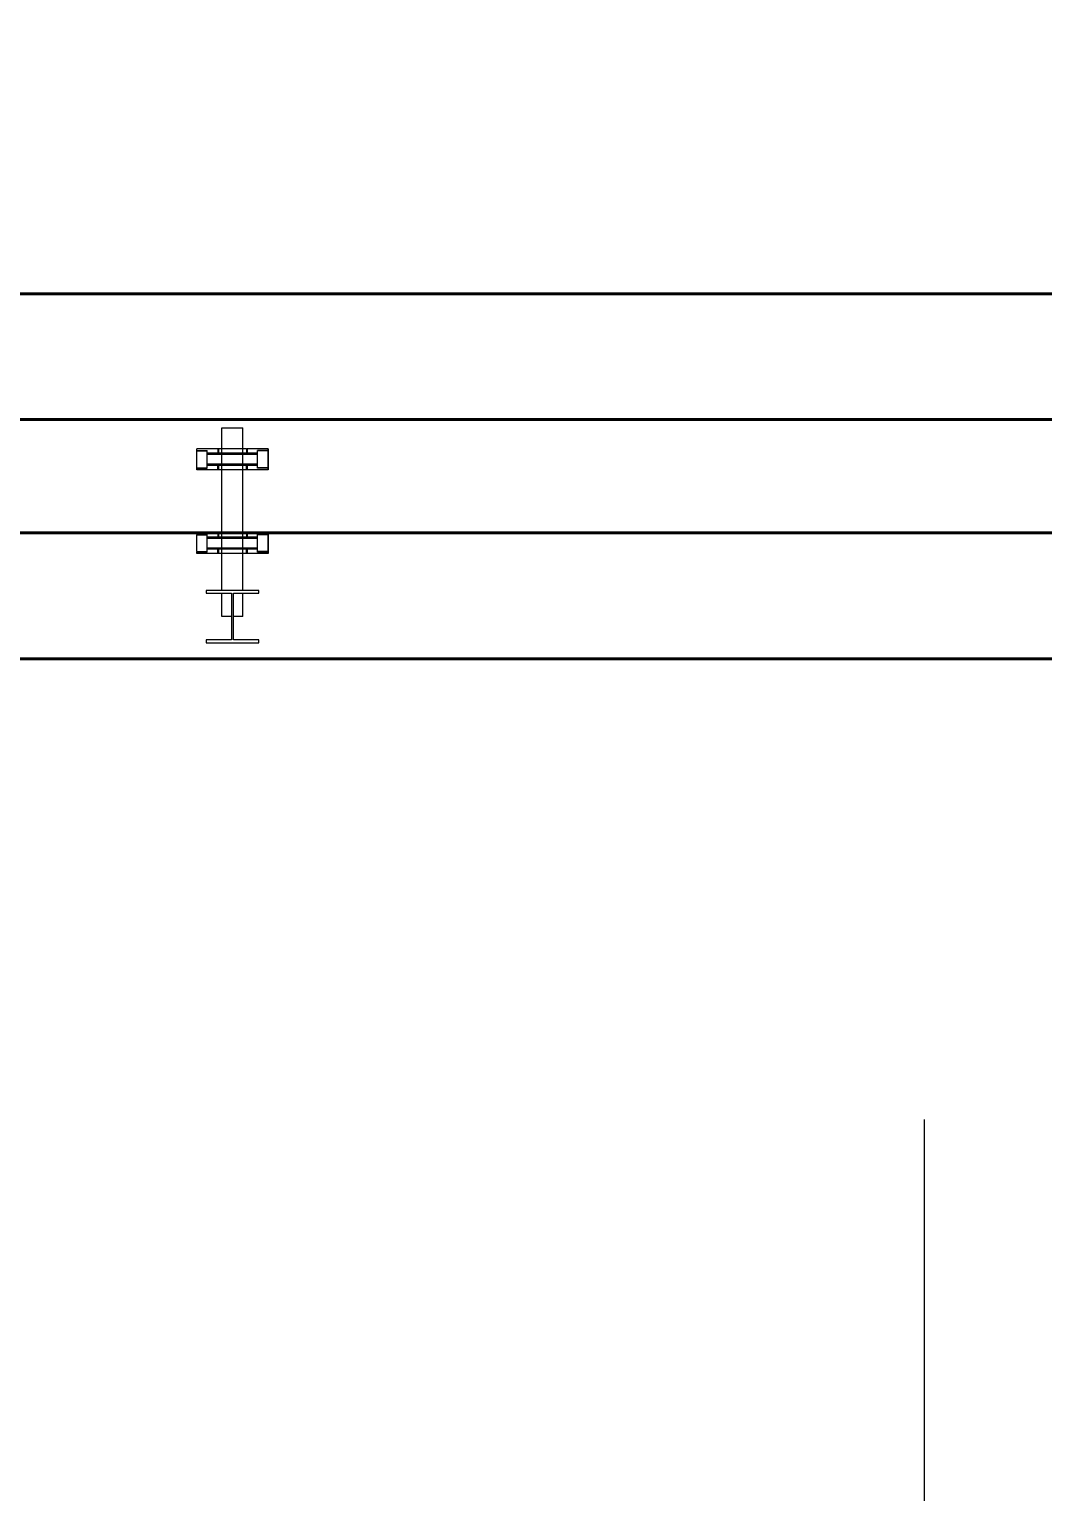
# Model space of a CAD drawing. Header units: millimetres. Extents: x -553547 to 230550, y -59438 to 214451.
# Drawn here: x 99646 to 104479, y 23805 to 30782 of the extents above; entities that cross this region are included whole.
import ezdxf
from ezdxf import colors
from ezdxf.entities.mleader import LeaderData, LeaderLine
from ezdxf.math import Vec2, Vec3

# ---------------------------------------------------------------- set-up
doc = ezdxf.new("R2010")
doc.units = ezdxf.units.MM
doc.linetypes.add('осевая', pattern=[50.8, 31.75, -6.35, 6.35, -6.35])
for name, color, linetype, lineweight in [('_Оси', 252, 'Continuous', 9), ('АР_Размеры', 7, 'Continuous', 20), ('Эл.проводка', 5, 'Continuous', 60)]:
    doc.layers.add(name, color=color, linetype=linetype, lineweight=lineweight)
doc.layers.add('АТ_Кабельный короб', color=7, linetype='Continuous', lineweight=50, true_color=0xff01ff)
doc.layers.add('ПЛАН-EMBED 1_DWG$0$DwgTemplate', color=7, linetype='Continuous')
doc.layers.add('ПЛАН-EMBED 1_DWG$0$Опоры', color=7, linetype='Continuous')
doc.styles.add('GOST type A', font='GOST2304A.ttf')
doc.linetypes.add('КАБЕЛЬ_В_КОРОБЕ', pattern='A,5,[130,ltypeshp.shx,S=1,R=0,X=0,Y=0],1.5,[130,ltypeshp.shx,S=1.5,R=90,X=0,Y=-1],0,[130,ltypeshp.shx,S=2.1,R=90,X=0,Y=1],1,[130,ltypeshp.shx,S=1,R=0,X=0.5,Y=0],5', length=12.5)

# ---------------------------------------------------------------- blocks, each defined once
blk = doc.blocks.new('АР')
at = {"color": 252}
ml = blk.add_multileader_mtext('Standard', dxfattribs=at)
ml.set_content('0,000', color=252, style='GOST type A')
ml.set_leader_properties(color=256)
ml.build(insert=Vec2(0, 0))
ml.multileader.update_dxf_attribs({"has_dogleg": 0, "has_text_frame": 1, "text_left_attachment_type": 7, "text_right_attachment_type": 6, "dogleg_length": 0, "arrow_head_size": 200})
ctx = ml.context
ctx.base_point, ctx.char_height, ctx.arrow_head_size, ctx.landing_gap_size, ctx.plane_origin = Vec3(649404.1, -245448.8), 250, 200, 50, Vec3(-514199.9, -248177.5)
ctx.left_attachment, ctx.right_attachment = 7, 6
notes = []
notes.append((ctx, [(0, (0, 0, 0), (0, 0), (1, 0), 1, [])]))
ctx.mtext.insert, ctx.mtext.flow_direction = Vec3(649454.1, -245161.3), 5
ml = blk.add_multileader_mtext('Standard', dxfattribs=at)
ml.set_content('0,000', color=252, style='GOST type A')
ml.set_leader_properties(color=256)
ml.build(insert=Vec2(0, 0))
ml.multileader.update_dxf_attribs({"has_dogleg": 0, "has_text_frame": 1, "text_left_attachment_type": 7, "text_right_attachment_type": 6, "dogleg_length": 0, "arrow_head_size": 200})
ctx = ml.context
ctx.base_point, ctx.char_height, ctx.arrow_head_size, ctx.landing_gap_size, ctx.plane_origin = Vec3(641715.8, -241787.5), 250, 200, 50, Vec3(-521888.2, -239063.6)
ctx.left_attachment, ctx.right_attachment = 7, 6
notes.append((ctx, [(0, (0, 0, 0), (0, 0), (1, 0), 1, [])]))
ctx.mtext.insert, ctx.mtext.flow_direction = Vec3(641765.8, -241500), 5
ml = blk.add_multileader_mtext('Standard', dxfattribs=at)
ml.set_content('-0,020', color=252, style='GOST type A')
ml.set_leader_properties(color=256)
ml.build(insert=Vec2(0, 0))
ml.multileader.update_dxf_attribs({"has_dogleg": 0, "has_text_frame": 1, "text_left_attachment_type": 7, "text_right_attachment_type": 6, "dogleg_length": 0, "arrow_head_size": 200})
ctx = ml.context
ctx.base_point, ctx.char_height, ctx.arrow_head_size, ctx.landing_gap_size, ctx.plane_origin = Vec3(677883.5, -235529.3), 250, 200, 50, Vec3(-485627.9, -231830.1)
ctx.left_attachment, ctx.right_attachment = 7, 6
notes.append((ctx, [(0, (0, 0, 0), (0, 0), (1, 0), 1, [])]))
ctx.mtext.insert, ctx.mtext.flow_direction = Vec3(677933.5, -235241.8), 5
ml = blk.add_multileader_mtext('Standard', dxfattribs=at)
ml.set_content('0,000', color=252, style='GOST type A')
ml.set_leader_properties(color=256)
ml.build(insert=Vec2(0, 0))
ml.multileader.update_dxf_attribs({"has_dogleg": 0, "has_text_frame": 1, "text_left_attachment_type": 7, "text_right_attachment_type": 6, "dogleg_length": 0, "arrow_head_size": 200})
ctx = ml.context
ctx.base_point, ctx.char_height, ctx.arrow_head_size, ctx.landing_gap_size, ctx.plane_origin = Vec3(656104.7, -253706.8), 250, 200, 50, Vec3(-507499.3, -250982.9)
ctx.left_attachment, ctx.right_attachment = 7, 6
notes.append((ctx, [(0, (0, 0, 0), (0, 0), (1, 0), 1, [])]))
ctx.mtext.insert, ctx.mtext.flow_direction = Vec3(656154.7, -253419.3), 5
ml = blk.add_multileader_mtext('Standard', dxfattribs=at)
ml.set_content('0,000', color=252, style='GOST type A')
ml.set_leader_properties(color=256)
ml.build(insert=Vec2(0, 0))
ml.multileader.update_dxf_attribs({"has_dogleg": 0, "has_text_frame": 1, "text_left_attachment_type": 7, "text_right_attachment_type": 6, "dogleg_length": 0, "arrow_head_size": 200})
ctx = ml.context
ctx.base_point, ctx.char_height, ctx.arrow_head_size, ctx.landing_gap_size, ctx.plane_origin = Vec3(674120.3, -254449.4), 250, 200, 50, Vec3(-489483.8, -251725.5)
ctx.left_attachment, ctx.right_attachment = 7, 6
notes.append((ctx, [(0, (0, 0, 0), (0, 0), (1, 0), 1, [])]))
ctx.mtext.insert, ctx.mtext.flow_direction = Vec3(674170.3, -254161.9), 5
ml = blk.add_multileader_mtext('Standard', dxfattribs=at)
ml.set_content('0,000', color=252, style='GOST type A')
ml.set_leader_properties(color=256)
ml.build(insert=Vec2(0, 0))
ml.multileader.update_dxf_attribs({"has_dogleg": 0, "has_text_frame": 1, "text_left_attachment_type": 7, "text_right_attachment_type": 6, "dogleg_length": 0, "arrow_head_size": 200})
ctx = ml.context
ctx.base_point, ctx.char_height, ctx.arrow_head_size, ctx.landing_gap_size, ctx.plane_origin = Vec3(683757.5, -246454.6), 250, 200, 50, Vec3(-479846.5, -243730.6)
ctx.left_attachment, ctx.right_attachment = 7, 6
notes.append((ctx, [(0, (0, 0, 0), (0, 0), (1, 0), 1, [])]))
ctx.mtext.insert, ctx.mtext.flow_direction = Vec3(683807.5, -246167), 5
ml = blk.add_multileader_mtext('Standard', dxfattribs=at)
ml.set_content('0,000', color=252, style='GOST type A')
ml.set_leader_properties(color=256)
ml.build(insert=Vec2(0, 0))
ml.multileader.update_dxf_attribs({"has_dogleg": 0, "has_text_frame": 1, "text_left_attachment_type": 7, "text_right_attachment_type": 6, "dogleg_length": 0, "arrow_head_size": 200})
ctx = ml.context
ctx.base_point, ctx.char_height, ctx.arrow_head_size, ctx.landing_gap_size, ctx.plane_origin = Vec3(643346.8, -237132.2), 250, 200, 50, Vec3(-520257.3, -234408.2)
ctx.left_attachment, ctx.right_attachment = 7, 6
notes.append((ctx, [(0, (0, 0, 0), (0, 0), (1, 0), 1, [])]))
ctx.mtext.insert, ctx.mtext.flow_direction = Vec3(643396.8, -236844.6), 5
ml = blk.add_multileader_mtext('Standard', dxfattribs=at)
ml.set_content('+0,100', color=252, style='GOST type A')
ml.set_leader_properties(color=256)
ml.build(insert=Vec2(0, 0))
ml.multileader.update_dxf_attribs({"has_dogleg": 0, "has_text_frame": 1, "text_left_attachment_type": 7, "text_right_attachment_type": 6, "dogleg_length": 0, "arrow_head_size": 200})
ctx = ml.context
ctx.base_point, ctx.char_height, ctx.arrow_head_size, ctx.landing_gap_size, ctx.plane_origin = Vec3(670361, -237807.4), 250, 200, 50, Vec3(-493243.1, -235083.5)
ctx.left_attachment, ctx.right_attachment = 7, 6
notes.append((ctx, [(0, (0, 0, 0), (0, 0), (1, 0), 1, [])]))
ctx.mtext.insert, ctx.mtext.flow_direction = Vec3(670411, -237519.9), 5
ml = blk.add_multileader_mtext('Standard', dxfattribs=at)
ml.set_content('+0,600', color=252, style='GOST type A')
ml.set_leader_properties(color=256)
ml.build(insert=Vec2(0, 0))
ml.multileader.update_dxf_attribs({"has_dogleg": 0, "has_text_frame": 1, "text_left_attachment_type": 7, "text_right_attachment_type": 6, "dogleg_length": 0, "arrow_head_size": 200})
ctx = ml.context
ctx.base_point, ctx.char_height, ctx.arrow_head_size, ctx.landing_gap_size, ctx.plane_origin = Vec3(651984.7, -241980.5), 250, 200, 50, Vec3(-511405.9, -240931)
ctx.left_attachment, ctx.right_attachment = 7, 6
notes.append((ctx, [(0, (0, 0, 0), (0, 0), (1, 0), 1, [])]))
ctx.mtext.insert, ctx.mtext.flow_direction = Vec3(652034.7, -241693), 5
ml = blk.add_multileader_mtext('Standard', dxfattribs=at)
ml.set_content('-0,100', color=252, style='GOST type A')
ml.set_leader_properties(color=256)
ml.build(insert=Vec2(0, 0))
ml.multileader.update_dxf_attribs({"has_dogleg": 0, "has_text_frame": 1, "text_left_attachment_type": 7, "text_right_attachment_type": 6, "dogleg_length": 0, "arrow_head_size": 200})
ctx = ml.context
ctx.base_point, ctx.char_height, ctx.arrow_head_size, ctx.landing_gap_size, ctx.plane_origin = Vec3(648501.3, -240196.6, 75705.6), 250, 200, 50, Vec3(-514889.3, -239147.1, 75705.6)
ctx.left_attachment, ctx.right_attachment = 7, 6
notes.append((ctx, [(0, (0, 0, 0), (0, 0), (1, 0), 1, [])]))
ctx.mtext.insert, ctx.mtext.flow_direction = Vec3(648551.3, -239909, 75705.6), 5
for ctx, leaders in notes:
    for number, flags, end, landing, length, lines in leaders:
        leader = LeaderData()
        leader.index, (leader.has_last_leader_line, leader.has_dogleg_vector, leader.attachment_direction) = number, flags
        leader.last_leader_point, leader.dogleg_vector, leader.dogleg_length = Vec3(end), Vec3(landing), length
        for number, points, colour, breaks in lines:
            line = LeaderLine()
            line.index, line.vertices, line.color, line.breaks = number, Vec3.list(points), colors.encode_raw_color(colour), breaks
            leader.lines.append(line)
        ctx.leaders.append(leader)
blk = doc.blocks.new('план А')
at = {"layer": '_Оси', "color": 251, "linetype": 'осевая', "lineweight": 0, "ltscale": 80, "true_color": 0x636466}
blk.add_line((107398.7, 11864.9), (107398.7, -12837.6), dxfattribs=at)
at = {"color": 251, "lineweight": 0, "true_color": 0x636466}
ml = blk.add_multileader_mtext('Standard', dxfattribs=at)
ml.set_content('-0,020', color=(99, 100, 102), style='GOST type A')
ml.set_leader_properties(color=256)
ml.build(insert=Vec2(0, 0))
ml.multileader.update_dxf_attribs({"has_dogleg": 0, "has_text_frame": 1, "text_left_attachment_type": 7, "text_right_attachment_type": 6, "dogleg_length": 0, "arrow_head_size": 200})
ctx = ml.context
ctx.base_point, ctx.char_height, ctx.arrow_head_size, ctx.landing_gap_size, ctx.plane_origin = Vec3(127408.4, 11033.4), 250, 200, 50, Vec3(-1036103.1, 14732.6)
ctx.left_attachment, ctx.right_attachment = 7, 6
notes = []
notes.append((ctx, [(0, (0, 0, 0), (0, 0), (1, 0), 1, [])]))
ctx.mtext.insert, ctx.mtext.flow_direction = Vec3(127458.4, 11320.9), 5
for ctx, leaders in notes:
    for number, flags, end, landing, length, lines in leaders:
        leader = LeaderData()
        leader.index, (leader.has_last_leader_line, leader.has_dogleg_vector, leader.attachment_direction) = number, flags
        leader.last_leader_point, leader.dogleg_vector, leader.dogleg_length = Vec3(end), Vec3(landing), length
        for number, points, colour, breaks in lines:
            line = LeaderLine()
            line.index, line.vertices, line.color, line.breaks = number, Vec3.list(points), colors.encode_raw_color(colour), breaks
            leader.lines.append(line)
        ctx.leaders.append(leader)

msp = doc.modelspace()

# ---------------------------------------------------------------- linework, layer by layer
at = {"layer": 'ПЛАН-EMBED 1_DWG$0$DwgTemplate', "color": 252, "linetype": 'Continuous', "lineweight": 15, "true_color": 0x939598}
for p, q in [((100565.201, 28105.216, 23605.68), (100565.201, 28880.216, 23605.68)), ((100565.201, 28880.216, 23605.68), (100665.201, 28880.216, 23605.68)), ((100665.201, 28105.216, 23605.68), (100665.201, 28880.216, 23605.68)), ((100565.201, 28380.216, 23605.68), (100565.201, 28680.216, 23605.68)), ((100665.201, 28380.216, 23605.68), (100665.201, 28680.216, 23605.68)), ((100490.201, 28105.216, 23605.68), (100490.201, 28091.216, 23605.68)), ((100740.201, 28105.216, 23605.68), (100490.201, 28105.216, 23605.68)), ((100490.201, 28091.216, 23605.68), (100610.701, 28091.216, 23605.68)), ((100565.201, 27980.216, 23605.68), (100565.201, 28091.216, 23605.68)), ((100610.701, 28091.216, 23605.68), (100610.701, 27869.216, 23605.68)), ((100619.701, 27869.216, 23605.68), (100619.701, 28091.216, 23605.68)), ((100619.701, 28091.216, 23605.68), (100740.201, 28091.216, 23605.68)), ((100665.201, 27980.216, 23605.68), (100665.201, 28091.216, 23605.68)), ((100740.201, 28091.216, 23605.68), (100740.201, 28105.216, 23605.68)), ((100610.701, 27980.216, 23605.68), (100565.201, 27980.216, 23605.68)), ((100665.201, 27980.216, 23605.68), (100619.701, 27980.216, 23605.68)), ((100490.201, 27869.216, 23605.68), (100490.201, 27855.216, 23605.68)), ((100610.701, 27869.216, 23605.68), (100490.201, 27869.216, 23605.68)), ((100490.201, 27855.216, 23605.68), (100740.201, 27855.216, 23605.68)), ((100740.201, 27869.216, 23605.68), (100619.701, 27869.216, 23605.68)), ((100740.201, 27855.216, 23605.68), (100740.201, 27869.216, 23605.68))]:
    msp.add_line(p, q, dxfattribs=at)
at = {"layer": 'ПЛАН-EMBED 1_DWG$0$Опоры', "color": 252, "linetype": 'Continuous', "lineweight": 15, "true_color": 0x939598}
for p, q in [((100444.862, 28773.017, 23605.68), (100444.856, 28770.017, 23605.68)), ((100444.856, 28770.017, 23605.68), (100494.856, 28770.017, 23605.68)), ((100444.862, 28773.017, 23605.68), (100494.862, 28773.017, 23605.68)), ((100445.196, 28773.017, 23605.68), (100445.196, 28780.216, 23605.68)), ((100545.189, 28780.216, 23605.68), (100445.196, 28780.216, 23605.68)), ((100494.856, 28770.017, 23605.68), (100494.862, 28773.017, 23605.68)), ((100544.969, 28759.216, 23605.68), (100494.882, 28759.216, 23605.68)), ((100734.877, 28756.216, 23605.68), (100494.885, 28756.216, 23605.68)), ((100734.88, 28753.216, 23605.68), (100494.887, 28753.216, 23605.68)), ((100545.189, 28780.216, 23605.68), (100544.969, 28762.216, 23605.68)), ((100547.969, 28762.216, 23605.68), (100544.969, 28762.216, 23605.68)), ((100544.969, 28762.216, 23605.68), (100544.969, 28759.216, 23605.68)), ((100547.969, 28759.216, 23605.68), (100544.969, 28759.216, 23605.68)), ((100547.969, 28759.216, 23605.68), (100545.188, 28759.216, 23605.68)), ((100548.189, 28780.216, 23605.68), (100545.189, 28780.216, 23605.68)), ((100548.189, 28780.216, 23605.68), (100547.969, 28762.216, 23605.68)), ((100547.969, 28762.216, 23605.68), (100547.969, 28759.216, 23605.68)), ((100548.188, 28759.216, 23605.68), (100548.195, 28762.751, 23605.68)), ((100734.873, 28759.216, 23605.68), (100548.188, 28759.216, 23605.68)), ((100548.195, 28780.216, 23605.68), (100548.189, 28780.216, 23605.68)), ((100682.189, 28780.216, 23605.68), (100548.195, 28780.216, 23605.68)), ((100548.195, 28762.751, 23605.68), (100548.195, 28780.216, 23605.68)), ((100682.189, 28780.216, 23605.68), (100681.969, 28762.216, 23605.68)), ((100681.969, 28762.216, 23605.68), (100684.969, 28762.216, 23605.68)), ((100681.969, 28762.216, 23605.68), (100681.969, 28759.216, 23605.68)), ((100681.969, 28759.216, 23605.68), (100684.969, 28759.216, 23605.68)), ((100682.189, 28780.216, 23605.68), (100685.189, 28780.216, 23605.68)), ((100684.969, 28762.216, 23605.68), (100685.189, 28780.216, 23605.68)), ((100684.969, 28759.216, 23605.68), (100684.969, 28762.216, 23605.68)), ((100684.976, 28762.751, 23605.68), (100685.195, 28762.751, 23605.68)), ((100685.195, 28762.751, 23605.68), (100685.188, 28759.216, 23605.68)), ((100685.189, 28780.216, 23605.68), (100685.195, 28780.216, 23605.68)), ((100685.195, 28780.216, 23605.68), (100685.195, 28762.751, 23605.68)), ((100785.195, 28780.216, 23605.68), (100685.195, 28780.216, 23605.68)), ((100734.856, 28770.017, 23605.68), (100734.862, 28773.017, 23605.68)), ((100784.855, 28770.017, 23605.68), (100734.856, 28770.017, 23605.68)), ((100784.861, 28773.017, 23605.68), (100734.862, 28773.017, 23605.68)), ((100784.855, 28770.017, 23605.68), (100784.861, 28773.017, 23605.68)), ((100784.969, 28759.216, 23605.68), (100784.881, 28759.216, 23605.68)), ((100784.888, 28756.216, 23605.68), (100784.884, 28756.216, 23605.68)), ((100784.888, 28756.216, 23605.68), (100785.076, 28756.216, 23605.68)), ((100784.888, 28753.216, 23605.68), (100784.888, 28756.216, 23605.68)), ((100785.076, 28753.216, 23605.68), (100784.888, 28753.216, 23605.68)), ((100784.969, 28756.216, 23605.68), (100784.969, 28759.216, 23605.68)), ((100784.969, 28759.216, 23605.68), (100785.195, 28759.216, 23605.68)), ((100785.195, 28756.216, 23605.68), (100784.969, 28756.216, 23605.68)), ((100785.076, 28756.216, 23605.68), (100785.076, 28753.216, 23605.68)), ((100785.195, 28780.216, 23605.68), (100785.201, 28780.216, 23605.68)), ((100785.195, 28680.216, 23605.68), (100785.195, 28780.216, 23605.68)), ((100785.195, 28759.216, 23605.68), (100785.195, 28756.216, 23605.68)), ((100785.201, 28780.216, 23605.68), (100785.201, 28680.216, 23605.68)), ((100444.856, 28690.414, 23605.68), (100494.856, 28690.414, 23605.68)), ((100444.856, 28690.414, 23605.68), (100444.862, 28687.414, 23605.68)), ((100444.862, 28687.414, 23605.68), (100494.862, 28687.414, 23605.68)), ((100445.196, 28680.216, 23605.68), (100445.196, 28687.414, 23605.68)), ((100545.189, 28680.216, 23605.68), (100445.196, 28680.216, 23605.68)), ((100494.862, 28687.414, 23605.68), (100494.856, 28690.414, 23605.68)), ((100734.873, 28701.216, 23605.68), (100494.882, 28701.216, 23605.68)), ((100734.877, 28704.216, 23605.68), (100494.885, 28704.216, 23605.68)), ((100734.88, 28707.216, 23605.68), (100494.887, 28707.216, 23605.68)), ((100544.969, 28698.216, 23605.68), (100544.969, 28701.216, 23605.68)), ((100547.969, 28701.216, 23605.68), (100544.969, 28701.216, 23605.68)), ((100545.189, 28680.216, 23605.68), (100544.969, 28698.216, 23605.68)), ((100547.969, 28698.216, 23605.68), (100544.969, 28698.216, 23605.68)), ((100548.189, 28680.216, 23605.68), (100545.195, 28680.216, 23605.68)), ((100547.969, 28698.216, 23605.68), (100547.969, 28701.216, 23605.68)), ((100548.189, 28680.216, 23605.68), (100547.969, 28698.216, 23605.68)), ((100548.188, 28701.216, 23605.68), (100548.195, 28697.68, 23605.68)), ((100548.195, 28680.216, 23605.68), (100548.189, 28680.216, 23605.68)), ((100548.195, 28697.68, 23605.68), (100548.195, 28680.216, 23605.68)), ((100682.189, 28680.216, 23605.68), (100548.195, 28680.216, 23605.68)), ((100684.969, 28701.216, 23605.68), (100681.969, 28701.216, 23605.68)), ((100681.969, 28698.216, 23605.68), (100681.969, 28701.216, 23605.68)), ((100682.189, 28680.216, 23605.68), (100681.969, 28698.216, 23605.68)), ((100684.969, 28698.216, 23605.68), (100681.969, 28698.216, 23605.68)), ((100685.189, 28680.216, 23605.68), (100682.189, 28680.216, 23605.68)), ((100684.969, 28701.216, 23605.68), (100684.969, 28698.216, 23605.68)), ((100684.969, 28698.216, 23605.68), (100685.189, 28680.216, 23605.68)), ((100685.195, 28697.68, 23605.68), (100684.976, 28697.68, 23605.68)), ((100685.195, 28697.68, 23605.68), (100685.188, 28701.216, 23605.68)), ((100685.189, 28680.216, 23605.68), (100685.195, 28680.216, 23605.68)), ((100685.195, 28680.216, 23605.68), (100685.195, 28697.68, 23605.68)), ((100785.195, 28680.216, 23605.68), (100685.195, 28680.216, 23605.68)), ((100734.862, 28687.414, 23605.68), (100734.856, 28690.414, 23605.68)), ((100784.855, 28690.414, 23605.68), (100734.856, 28690.414, 23605.68)), ((100784.861, 28687.414, 23605.68), (100734.862, 28687.414, 23605.68)), ((100784.861, 28687.414, 23605.68), (100784.855, 28690.414, 23605.68)), ((100784.969, 28701.216, 23605.68), (100784.881, 28701.216, 23605.68)), ((100784.888, 28704.216, 23605.68), (100784.884, 28704.216, 23605.68)), ((100784.888, 28707.216, 23605.68), (100785.076, 28707.216, 23605.68)), ((100784.888, 28704.216, 23605.68), (100784.888, 28707.216, 23605.68)), ((100785.076, 28704.216, 23605.68), (100784.888, 28704.216, 23605.68)), ((100784.969, 28704.216, 23605.68), (100785.195, 28704.216, 23605.68)), ((100784.969, 28701.216, 23605.68), (100784.969, 28704.216, 23605.68)), ((100785.195, 28701.216, 23605.68), (100784.969, 28701.216, 23605.68)), ((100785.076, 28707.216, 23605.68), (100785.076, 28704.216, 23605.68)), ((100785.195, 28704.216, 23605.68), (100785.195, 28701.216, 23605.68)), ((100785.201, 28680.216, 23605.68), (100785.195, 28680.216, 23605.68)), ((100444.862, 28373.017, 23605.68), (100444.856, 28370.017, 23605.68)), ((100444.856, 28370.017, 23605.68), (100494.856, 28370.017, 23605.68)), ((100444.862, 28373.017, 23605.68), (100494.862, 28373.017, 23605.68)), ((100445.196, 28373.017, 23605.68), (100445.196, 28380.216, 23605.68)), ((100545.189, 28380.216, 23605.68), (100445.196, 28380.216, 23605.68)), ((100494.856, 28370.017, 23605.68), (100494.862, 28373.017, 23605.68)), ((100544.969, 28359.216, 23605.68), (100494.882, 28359.216, 23605.68)), ((100734.877, 28356.216, 23605.68), (100494.885, 28356.216, 23605.68)), ((100734.88, 28353.216, 23605.68), (100494.887, 28353.216, 23605.68)), ((100545.189, 28380.216, 23605.68), (100544.969, 28362.216, 23605.68)), ((100547.969, 28362.216, 23605.68), (100544.969, 28362.216, 23605.68)), ((100544.969, 28362.216, 23605.68), (100544.969, 28359.216, 23605.68)), ((100547.969, 28359.216, 23605.68), (100544.969, 28359.216, 23605.68)), ((100547.969, 28359.216, 23605.68), (100545.188, 28359.216, 23605.68)), ((100548.189, 28380.216, 23605.68), (100545.189, 28380.216, 23605.68)), ((100548.189, 28380.216, 23605.68), (100547.969, 28362.216, 23605.68)), ((100547.969, 28362.216, 23605.68), (100547.969, 28359.216, 23605.68)), ((100548.188, 28359.216, 23605.68), (100548.195, 28362.751, 23605.68)), ((100734.873, 28359.216, 23605.68), (100548.188, 28359.216, 23605.68)), ((100548.195, 28380.216, 23605.68), (100548.189, 28380.216, 23605.68)), ((100548.195, 28362.751, 23605.68), (100548.195, 28380.216, 23605.68)), ((100682.189, 28380.216, 23605.68), (100548.195, 28380.216, 23605.68)), ((100682.189, 28380.216, 23605.68), (100681.969, 28362.216, 23605.68)), ((100681.969, 28362.216, 23605.68), (100681.969, 28359.216, 23605.68)), ((100681.969, 28362.216, 23605.68), (100684.969, 28362.216, 23605.68)), ((100681.969, 28359.216, 23605.68), (100684.969, 28359.216, 23605.68)), ((100682.189, 28380.216, 23605.68), (100685.189, 28380.216, 23605.68)), ((100684.969, 28362.216, 23605.68), (100685.189, 28380.216, 23605.68)), ((100684.969, 28359.216, 23605.68), (100684.969, 28362.216, 23605.68)), ((100684.976, 28362.751, 23605.68), (100685.195, 28362.751, 23605.68)), ((100685.195, 28362.751, 23605.68), (100685.188, 28359.216, 23605.68)), ((100685.189, 28380.216, 23605.68), (100685.195, 28380.216, 23605.68)), ((100685.195, 28380.216, 23605.68), (100685.195, 28362.751, 23605.68)), ((100785.195, 28380.216, 23605.68), (100685.195, 28380.216, 23605.68)), ((100734.856, 28370.017, 23605.68), (100734.862, 28373.017, 23605.68)), ((100784.855, 28370.017, 23605.68), (100734.856, 28370.017, 23605.68)), ((100784.861, 28373.017, 23605.68), (100734.862, 28373.017, 23605.68)), ((100784.855, 28370.017, 23605.68), (100784.861, 28373.017, 23605.68)), ((100784.969, 28359.216, 23605.68), (100784.881, 28359.216, 23605.68)), ((100784.888, 28356.216, 23605.68), (100784.884, 28356.216, 23605.68)), ((100784.888, 28353.216, 23605.68), (100784.888, 28356.216, 23605.68)), ((100784.888, 28356.216, 23605.68), (100785.076, 28356.216, 23605.68)), ((100785.076, 28353.216, 23605.68), (100784.888, 28353.216, 23605.68)), ((100784.969, 28359.216, 23605.68), (100785.195, 28359.216, 23605.68)), ((100784.969, 28356.216, 23605.68), (100784.969, 28359.216, 23605.68)), ((100785.195, 28356.216, 23605.68), (100784.969, 28356.216, 23605.68)), ((100785.076, 28356.216, 23605.68), (100785.076, 28353.216, 23605.68)), ((100785.195, 28380.216, 23605.68), (100785.201, 28380.216, 23605.68)), ((100785.195, 28280.216, 23605.68), (100785.195, 28380.216, 23605.68)), ((100785.195, 28359.216, 23605.68), (100785.195, 28356.216, 23605.68)), ((100785.201, 28380.216, 23605.68), (100785.201, 28280.216, 23605.68)), ((100444.856, 28290.414, 23605.68), (100494.856, 28290.414, 23605.68)), ((100444.856, 28290.414, 23605.68), (100444.862, 28287.414, 23605.68)), ((100444.862, 28287.414, 23605.68), (100494.862, 28287.414, 23605.68)), ((100445.196, 28280.216, 23605.68), (100445.196, 28287.414, 23605.68)), ((100545.189, 28280.216, 23605.68), (100445.196, 28280.216, 23605.68)), ((100494.862, 28287.414, 23605.68), (100494.856, 28290.414, 23605.68)), ((100734.873, 28301.216, 23605.68), (100494.882, 28301.216, 23605.68)), ((100734.877, 28304.216, 23605.68), (100494.885, 28304.216, 23605.68)), ((100734.88, 28307.216, 23605.68), (100494.887, 28307.216, 23605.68)), ((100544.969, 28298.216, 23605.68), (100544.969, 28301.216, 23605.68)), ((100547.969, 28301.216, 23605.68), (100544.969, 28301.216, 23605.68)), ((100547.969, 28298.216, 23605.68), (100544.969, 28298.216, 23605.68)), ((100545.189, 28280.216, 23605.68), (100544.969, 28298.216, 23605.68)), ((100548.189, 28280.216, 23605.68), (100545.195, 28280.216, 23605.68)), ((100547.969, 28301.216, 23605.68), (100547.969, 28298.216, 23605.68)), ((100547.969, 28298.216, 23605.68), (100548.189, 28280.216, 23605.68)), ((100548.195, 28297.68, 23605.68), (100548.188, 28301.216, 23605.68)), ((100548.189, 28280.216, 23605.68), (100548.195, 28280.216, 23605.68)), ((100548.195, 28280.216, 23605.68), (100548.195, 28297.68, 23605.68)), ((100682.189, 28280.216, 23605.68), (100548.195, 28280.216, 23605.68)), ((100684.969, 28301.216, 23605.68), (100681.969, 28301.216, 23605.68)), ((100681.969, 28298.216, 23605.68), (100681.969, 28301.216, 23605.68)), ((100684.969, 28298.216, 23605.68), (100681.969, 28298.216, 23605.68)), ((100682.189, 28280.216, 23605.68), (100681.969, 28298.216, 23605.68)), ((100685.189, 28280.216, 23605.68), (100682.189, 28280.216, 23605.68)), ((100684.969, 28301.216, 23605.68), (100684.969, 28298.216, 23605.68)), ((100684.969, 28298.216, 23605.68), (100685.189, 28280.216, 23605.68)), ((100685.195, 28297.68, 23605.68), (100684.976, 28297.68, 23605.68)), ((100685.195, 28297.68, 23605.68), (100685.188, 28301.216, 23605.68)), ((100685.189, 28280.216, 23605.68), (100685.195, 28280.216, 23605.68)), ((100685.195, 28280.216, 23605.68), (100685.195, 28297.68, 23605.68)), ((100785.195, 28280.216, 23605.68), (100685.195, 28280.216, 23605.68)), ((100734.862, 28287.414, 23605.68), (100734.856, 28290.414, 23605.68)), ((100784.855, 28290.414, 23605.68), (100734.856, 28290.414, 23605.68)), ((100784.861, 28287.414, 23605.68), (100734.862, 28287.414, 23605.68)), ((100784.861, 28287.414, 23605.68), (100784.855, 28290.414, 23605.68)), ((100784.969, 28301.216, 23605.68), (100784.881, 28301.216, 23605.68)), ((100784.888, 28304.216, 23605.68), (100784.884, 28304.216, 23605.68)), ((100784.888, 28304.216, 23605.68), (100784.888, 28307.216, 23605.68)), ((100784.888, 28307.216, 23605.68), (100785.076, 28307.216, 23605.68)), ((100785.076, 28304.216, 23605.68), (100784.888, 28304.216, 23605.68)), ((100784.969, 28301.216, 23605.68), (100784.969, 28304.216, 23605.68)), ((100784.969, 28304.216, 23605.68), (100785.195, 28304.216, 23605.68)), ((100785.195, 28301.216, 23605.68), (100784.969, 28301.216, 23605.68)), ((100785.076, 28307.216, 23605.68), (100785.076, 28304.216, 23605.68)), ((100785.195, 28304.216, 23605.68), (100785.195, 28301.216, 23605.68)), ((100785.201, 28280.216, 23605.68), (100785.195, 28280.216, 23605.68))]:
    msp.add_line(p, q, dxfattribs=at)
for centre, major_axis, start_param, end_param in [((100444.78, 28730.216, 23605.68), (0, 55), 3.90329807, 5.52147989), ((100494.78, 28730.216, 23605.68), (0, -55), 0.76170542, 2.37988724), ((100494.772, 28730.216, 23605.68), (0, -62.271), 0.8129733, 2.32861935), ((100734.78, 28730.216, 23605.68), (0, -55), 0.76170542, 2.37988724), ((100784.78, 28730.216, 23605.68), (0, -55), 0.76170542, 2.37988724), ((100784.771, 28730.216, 23605.68), (0, -62.271), 0.8129733, 2.32861935), ((100444.78, 28330.216, 23605.68), (0, 55), 3.90329807, 5.52147989), ((100494.78, 28330.216, 23605.68), (0, -55), 0.76170542, 2.37988724), ((100494.772, 28330.216, 23605.68), (0, -62.271), 0.8129733, 2.32861935), ((100734.78, 28330.216, 23605.68), (0, -55), 0.76170542, 2.37988724), ((100784.78, 28330.216, 23605.68), (0, -55), 0.76170542, 2.37988724), ((100784.771, 28330.216, 23605.68), (0, -62.271), 0.8129733, 2.32861935)]:
    msp.add_ellipse(centre, major_axis=major_axis, ratio=0.002, start_param=start_param, end_param=end_param, dxfattribs=at)
at = {"layer": 'Эл.проводка', "color": 252, "lineweight": 40, "true_color": 0x939598}
for points in [[(117968.098, 29519.531), (117968.098, 28919.531), (95009.183, 28919.531), (95009.183, 29519.531)], [(117793.746, 28378.864), (117793.746, 27778.864), (95815.853, 27778.864), (95815.853, 28378.864)]]:
    msp.add_lwpolyline(points, close=True, dxfattribs=at)

# ---------------------------------------------------------------- block references
at = {"layer": 'АР_Размеры', "color": 18, "true_color": 0x000000}
for p in [(-553547.366, 214451.275), (-485509.064, 206951.83)]:
    msp.add_blockref('АР', p, dxfattribs=at)
at = {"layer": 'АТ_Кабельный короб', "linetype": 'КАБЕЛЬ_В_КОРОБЕ', "ltscale": 50}
msp.add_blockref('план А', (-3484.747, 13716.579), dxfattribs=at)

doc.saveas('drawing.dxf')
